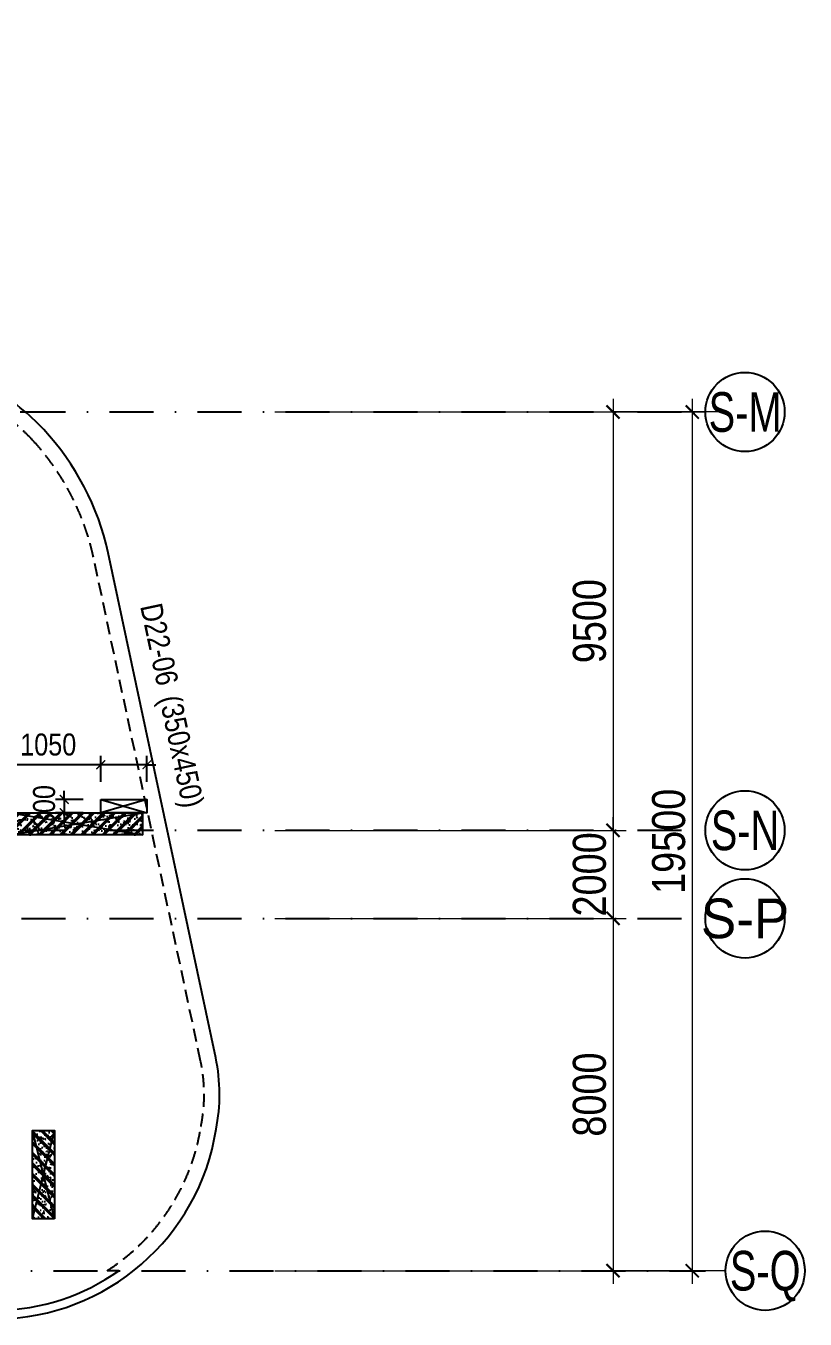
# Model space of a CAD drawing. Header units: millimetres. Extents: x -159515 to 1327256, y -225156 to 138737.
# Drawn here: x 540736 to 558444, y -33164 to -3796 of the extents above; entities that cross this region are included whole.
import ezdxf
from ezdxf.enums import TextEntityAlignment as Align

# ---------------------------------------------------------------- set-up
doc = ezdxf.new("R2010")
doc.units = ezdxf.units.MM
doc.header["$MEASUREMENT"] = 0
doc.linetypes.add('DASHDOT', pattern=[1, 0.5, -0.25, 0, -0.25])
doc.linetypes.add('DASHED', pattern=[4.5, 3, -1.5])
for name, color, linetype in [('AUDIT_I_220807103235-17', 50, 'Continuous'), ('ccu11-Khuat', 9, 'DASHED'), ('ccu11-Manh', 8, 'Continuous'), ('ccu11-Thay', 7, 'Continuous'), ('ccu12-Text', 31, 'Continuous'), ('KC2-DIM', 251, 'Continuous'), ('KT-Dim', 8, 'Continuous'), ('KT-Luoi truc South Tower', 8, 'DASHDOT'), ('Xref_ST_MBDV Cot vach 30.7.2022|Xref_ST_MBDV Cot vach 30.7.2022|Xref_ST_MBDV Cot vach 30.7.2022|Xref_ST_MBDV Cot vach 30.7.2022|A-GRID-SYM', 50, 'Continuous'), ('Xref_ST_MBDV Cot vach 30.7.2022|Xref_ST_MBDV Cot vach 30.7.2022|Xref_ST_MBDV Cot vach 30.7.2022|Xref_ST_MBDV Cot vach 30.7.2022|KC-Betong', 6, 'Continuous')]:
    doc.layers.add(name, color=color, linetype=linetype)
doc.layers.add('ccu12-Tencaukien', color=9, linetype='Continuous', lineweight=15)
doc.layers.add('KT-Kich thuoc', color=159, linetype='Continuous', lineweight=18)
doc.styles.add('Arial Narrow', font='ARIALN.TTF')
doc.styles.add('HBA-Text', font='GOTHIC.TTF')
doc.dimstyles.new('ccu12-200', dxfattribs={"dimscale": 200, "dimtxt": 2.5, "dimasz": 1, "dimexe": 1, "dimexo": 2, "dimgap": 1, "dimtad": 1, "dimdec": 0, "dimrnd": 5, "dimdsep": 46, "dimtxsty": 'Arial Narrow', "dimblk": 'ARCHTICK', "dimcen": -1, "dimdle": 1, "dimclrd": 256, "dimclre": 256, "dimclrt": 3, "dimadec": 0, "dimazin": 2, "dimtfac": 0.1, "dimtdec": 0, "dimtmove": 0, "dimatfit": 1, "dimldrblk": 'ARCHTICK', "dimfxl": 1, "dimtvp": 0.833333, "dimtolj": 1, "dimtzin": 12, "dimarcsym": 0})
doc.dimstyles.new('CCU_1-300', dxfattribs={"dimscale": 300, "dimtxt": 2.5, "dimasz": 1, "dimexe": 1, "dimexo": 2, "dimgap": 0.5, "dimtad": 1, "dimdec": 0, "dimdsep": 46, "dimtxsty": 'Arial Narrow', "dimblk": 'ARCHTICK', "dimcen": -1, "dimdle": 1, "dimclrd": 256, "dimclre": 256, "dimclrt": 3, "dimadec": 0, "dimazin": 2, "dimtfac": 0.1, "dimtdec": 0, "dimtix": 1, "dimtmove": 2, "dimatfit": 1, "dimfxl": 1, "dimtvp": 0.833333, "dimtolj": 1, "dimtzin": 12, "dimarcsym": 0})

# ---------------------------------------------------------------- blocks, each defined once
blk = doc.blocks.new('_ArchTick')
at = {"color": 0, "const_width": 0.15}
blk.add_lwpolyline([(-0.5, -0.5), (0.5, 0.5)], dxfattribs=at)
blk = doc.blocks.new('*D428')
at = {"layer": 'Defpoints', "color": 0, "transparency": 16777216}
for p in [(-265, 27070), (-265, 7570), (9819, 7570)]:
    blk.add_point(p, dxfattribs=at)
at = {"layer": 'KT-Kich thuoc', "lineweight": -2, "transparency": 16777216}
for p, q in [((9819, 27370), (9819, 7270)), ((335, 27070), (10119, 27070)), ((335, 7570), (10119, 7570))]:
    blk.add_line(p, q, dxfattribs=at)
at = {"layer": 'KT-Kich thuoc', "lineweight": -2, "transparency": 16777216, "xscale": 300, "yscale": 300, "zscale": 300}
for p, rotation in [((9819, 27070), 90), ((9819, 7570), 270)]:
    blk.add_blockref('_ArchTick', p, dxfattribs=dict(at, rotation=rotation))
at = {"layer": 'KT-Kich thuoc', "color": 3, "transparency": 16777216, "insert": (9286, 17320), "char_height": 750, "attachment_point": 5, "rotation": 90, "style": 'Arial Narrow'}
blk.add_mtext('\\A1;19500', dxfattribs=at)
blk = doc.blocks.new('*D417')
at = {"layer": 'Defpoints', "color": 0, "transparency": 16777216}
for p in [(-265, 15570), (-265, 7570), (8019, 7570)]:
    blk.add_point(p, dxfattribs=at)
at = {"layer": 'KT-Kich thuoc', "lineweight": -2, "transparency": 16777216}
for p, q in [((8019, 15870), (8019, 7270)), ((335, 15570), (8319, 15570)), ((335, 7570), (8319, 7570))]:
    blk.add_line(p, q, dxfattribs=at)
at = {"layer": 'KT-Kich thuoc', "lineweight": -2, "transparency": 16777216, "xscale": 300, "yscale": 300, "zscale": 300}
for p, rotation in [((8019, 15570), 90), ((8019, 7570), 270)]:
    blk.add_blockref('_ArchTick', p, dxfattribs=dict(at, rotation=rotation))
at = {"layer": 'KT-Kich thuoc', "color": 3, "transparency": 16777216, "insert": (7486, 11570), "char_height": 750, "attachment_point": 5, "rotation": 90, "style": 'Arial Narrow'}
blk.add_mtext('\\A1;8000', dxfattribs=at)
blk = doc.blocks.new('GRID-SYM-flat-83')
at = {"layer": 'Xref_ST_MBDV Cot vach 30.7.2022|Xref_ST_MBDV Cot vach 30.7.2022|Xref_ST_MBDV Cot vach 30.7.2022|Xref_ST_MBDV Cot vach 30.7.2022|A-GRID-SYM'}
blk.add_ellipse((0, 0, 0), major_axis=(-900, 5), ratio=1, dxfattribs=at)
at = {"layer": 'Xref_ST_MBDV Cot vach 30.7.2022|Xref_ST_MBDV Cot vach 30.7.2022|Xref_ST_MBDV Cot vach 30.7.2022|Xref_ST_MBDV Cot vach 30.7.2022|A-GRID-SYM', "style": 'HBA-Text'}
blk.add_attdef('GRID', text='', height=900, rotation=359.6303, dxfattribs=at).set_placement((0, 0, 0), align=Align.MIDDLE_CENTER)
blk = doc.blocks.new('GRID-SYM-flat-84')
at = {"layer": 'Xref_ST_MBDV Cot vach 30.7.2022|Xref_ST_MBDV Cot vach 30.7.2022|Xref_ST_MBDV Cot vach 30.7.2022|Xref_ST_MBDV Cot vach 30.7.2022|A-GRID-SYM'}
blk.add_ellipse((0, 0, 0), major_axis=(-900, 5), ratio=1, dxfattribs=at)
at = {"layer": 'Xref_ST_MBDV Cot vach 30.7.2022|Xref_ST_MBDV Cot vach 30.7.2022|Xref_ST_MBDV Cot vach 30.7.2022|Xref_ST_MBDV Cot vach 30.7.2022|A-GRID-SYM', "style": 'HBA-Text'}
blk.add_attdef('GRID', text='', height=900, rotation=359.6303, dxfattribs=at).set_placement((0, 0, 0), align=Align.MIDDLE_CENTER)
blk = doc.blocks.new('GRID-SYM-flat-85')
at = {"layer": 'Xref_ST_MBDV Cot vach 30.7.2022|Xref_ST_MBDV Cot vach 30.7.2022|Xref_ST_MBDV Cot vach 30.7.2022|Xref_ST_MBDV Cot vach 30.7.2022|A-GRID-SYM'}
blk.add_ellipse((0, 0, 0), major_axis=(-900, 5), ratio=1, dxfattribs=at)
at = {"layer": 'Xref_ST_MBDV Cot vach 30.7.2022|Xref_ST_MBDV Cot vach 30.7.2022|Xref_ST_MBDV Cot vach 30.7.2022|Xref_ST_MBDV Cot vach 30.7.2022|A-GRID-SYM', "style": 'HBA-Text'}
blk.add_attdef('GRID', text='', height=900, rotation=359.6303, dxfattribs=at).set_placement((0, 0, 0), align=Align.MIDDLE_CENTER)
blk = doc.blocks.new('GRID-SYM-flat-86')
at = {"layer": 'Xref_ST_MBDV Cot vach 30.7.2022|Xref_ST_MBDV Cot vach 30.7.2022|Xref_ST_MBDV Cot vach 30.7.2022|Xref_ST_MBDV Cot vach 30.7.2022|A-GRID-SYM'}
blk.add_ellipse((0, 0, 0), major_axis=(-900, 5), ratio=1, dxfattribs=at)
at = {"layer": 'Xref_ST_MBDV Cot vach 30.7.2022|Xref_ST_MBDV Cot vach 30.7.2022|Xref_ST_MBDV Cot vach 30.7.2022|Xref_ST_MBDV Cot vach 30.7.2022|A-GRID-SYM', "style": 'HBA-Text'}
blk.add_attdef('GRID', text='', height=900, rotation=359.6303, dxfattribs=at).set_placement((0, 0, 0), align=Align.MIDDLE_CENTER)
blk = doc.blocks.new('*D418')
at = {"layer": 'Defpoints', "color": 0, "transparency": 16777216}
for p in [(-265, 27070), (-265, 17570), (8019, 17570)]:
    blk.add_point(p, dxfattribs=at)
at = {"layer": 'KT-Kich thuoc', "lineweight": -2, "transparency": 16777216}
for p, q in [((8019, 27370), (8019, 17270)), ((335, 27070), (8319, 27070)), ((335, 17570), (8319, 17570))]:
    blk.add_line(p, q, dxfattribs=at)
at = {"layer": 'KT-Kich thuoc', "lineweight": -2, "transparency": 16777216, "xscale": 300, "yscale": 300, "zscale": 300}
for p, rotation in [((8019, 27070), 90), ((8019, 17570), 270)]:
    blk.add_blockref('_ArchTick', p, dxfattribs=dict(at, rotation=rotation))
at = {"layer": 'KT-Kich thuoc', "color": 3, "transparency": 16777216, "insert": (7486, 22320), "char_height": 750, "attachment_point": 5, "rotation": 90, "style": 'Arial Narrow'}
blk.add_mtext('\\A1;9500', dxfattribs=at)
blk = doc.blocks.new('*D419')
at = {"layer": 'Defpoints', "color": 0, "transparency": 16777216}
for p in [(-265, 17570), (-265, 15570), (8019, 15570)]:
    blk.add_point(p, dxfattribs=at)
at = {"layer": 'KT-Kich thuoc', "lineweight": -2, "transparency": 16777216}
for p, q in [((8019, 17570), (8019, 17870)), ((335, 17570), (8319, 17570)), ((8019, 17570), (8019, 15570)), ((335, 15570), (8319, 15570)), ((8019, 15570), (8019, 15270))]:
    blk.add_line(p, q, dxfattribs=at)
at = {"layer": 'KT-Kich thuoc', "lineweight": -2, "transparency": 16777216, "xscale": 300, "yscale": 300, "zscale": 300}
for p, rotation in [((8019, 17570), 270), ((8019, 15570), 90)]:
    blk.add_blockref('_ArchTick', p, dxfattribs=dict(at, rotation=rotation))
at = {"layer": 'KT-Kich thuoc', "color": 3, "transparency": 16777216, "insert": (7486, 16570), "char_height": 750, "attachment_point": 5, "rotation": 90, "style": 'Arial Narrow'}
blk.add_mtext('\\A1;2000', dxfattribs=at)
blk = doc.blocks.new('*D134')
at = {"layer": 'Defpoints', "color": 0, "transparency": 16777216}
for p in [(542437, -20575), (542437, -21364), (543487, -21364)]:
    blk.add_point(p, dxfattribs=at)
at = {"layer": 'KC2-DIM', "lineweight": -2, "transparency": 16777216}
for p, q in [((542437, -20964), (542437, -20375)), ((543487, -20964), (543487, -20375)), ((542437, -20575), (540452, -20575)), ((543487, -20575), (542437, -20575)), ((543487, -20575), (543687, -20575))]:
    blk.add_line(p, q, dxfattribs=at)
at = {"layer": 'KC2-DIM', "lineweight": -2, "transparency": 16777216, "xscale": 200, "yscale": 200, "zscale": 200}
blk.add_blockref('_ArchTick', (542437, -20575), dxfattribs=at)
at = {"layer": 'KC2-DIM', "lineweight": -2, "transparency": 16777216, "xscale": 200, "yscale": 200, "zscale": 200, "rotation": 180}
blk.add_blockref('_ArchTick', (543487, -20575), dxfattribs=at)
at = {"layer": 'KC2-DIM', "color": 3, "transparency": 16777216, "insert": (541244, -20119), "char_height": 500, "attachment_point": 5, "style": 'Arial Narrow'}
blk.add_mtext('\\A1;1050', dxfattribs=at)
blk = doc.blocks.new('*D135')
at = {"layer": 'Defpoints', "color": 0, "transparency": 16777216}
for p in [(542437, -21364), (541608, -21664), (542437, -21664, 0)]:
    blk.add_point(p, dxfattribs=at)
at = {"layer": 'KC2-DIM', "lineweight": -2, "transparency": 16777216}
for p, q in [((542037, -21364), (541408, -21364)), ((541608, -21364), (541608, -21164)), ((541608, -21364), (541608, -21664)), ((542037, -21664), (541408, -21664)), ((541608, -21664), (541608, -21864))]:
    blk.add_line(p, q, dxfattribs=at)
at = {"layer": 'KC2-DIM', "lineweight": -2, "transparency": 16777216, "xscale": 200, "yscale": 200, "zscale": 200}
for p, rotation in [((541608, -21364), 270), ((541608, -21664), 90)]:
    blk.add_blockref('_ArchTick', p, dxfattribs=dict(at, rotation=rotation))
at = {"layer": 'KC2-DIM', "color": 3, "transparency": 16777216, "insert": (541152, -21514), "char_height": 500, "attachment_point": 5, "rotation": 90, "style": 'Arial Narrow'}
blk.add_mtext('\\A1;300', dxfattribs=at)
blk = doc.blocks.new('*U192')
at = {"layer": 'ccu12-Tencaukien', "color": 8, "ltscale": 10000}
blk.add_line((361, -155), (354, -155), dxfattribs=at)
at = {"layer": 'ccu12-Text', "color": 2, "style": 'Arial Narrow', "width": 0.8}
blk.add_attdef('SH', text='', height=300, dxfattribs=at).set_placement((276, 6), align=Align.BOTTOM_RIGHT)
at = {"layer": 'ccu12-Text', "color": 31, "style": 'Arial Narrow', "width": 0.8}
for tag, p in [('(', (508, -75)), ('KT', (633, -75)), (')', (963, -75))]:
    blk.add_attdef(tag, text='', height=250, dxfattribs=at).set_placement(p, align=Align.BOTTOM_LEFT)
blk = doc.blocks.new('*U950')
h = blk.add_hatch()
h.set_pattern_fill('VATLIEU04', color=250, scale=40, style=0, pattern_type=2)
h.set_pattern_definition([(50, (-450, 3050), (286.904, -25.101), [30, -330]), (355, (-450, 3050), (-55.5, 300.877), [24, -264]), (100.451, (-426.1, 3047.9), (231.404, 275.776), [25.496, -280.457]), (46.184, (-450, 3130), (426.896, -66.208), [45, -495]), (96.636, (-414.43, 3124.5), (373.865, 389.647), [38.244, -420.685]), (351.184, (-450, 3130), (373.865, 389.65), [36, -396]), (21, (-410, 3110), (238.763, -161.048), [30, -330]), (326, (-410, 3110), (97.326, 290.06), [24, -264]), (71.451, (-390.1, 3096.58), (336.09, 129.012), [25.496, -280.457]), (37.5, (-450, 3050), (4.864, 133.1575), [0, -260.8, 0, -268, 0, -265]), (7.5, (-450, 3050), (105.228, 157.7647), [0, -152.8, 0, -254.8, 0, -101]), (327.5, (-539.2, 3050), (213.529, -9.022), [0, -100, 0, -312, 0, -414]), (317.5, (-579.2, 3050), (233.274, 40.042), [0, -130, 0, -207.2, 0, -294]), (45, (-450, 3050), (-120.208, 120.208), []), (45, (-450, 3099), (-120.208, 120.208), [])])
h.paths.add_polyline_path([(-475, -475), (25, -475), (25, 2525), (-475, 2525)])
at = {"color": 6, "ltscale": 0.25}
blk.add_lwpolyline([(-475, -475), (25, -475), (25, 2525), (-475, 2525)], close=True, dxfattribs=at)
at = {"layer": 'Defpoints', "linetype": 'ByBlock', "ltscale": 30}
for p, q in [((25, -475), (-475, 2525)), ((-475, -475), (25, 2525))]:
    blk.add_line(p, q, dxfattribs=at)
blk = doc.blocks.new('*U48')
h = blk.add_hatch()
h.set_pattern_fill('VATLIEU04', color=250, scale=40, style=0, pattern_type=2)
h.set_pattern_definition([(50, (-450, 2050), (286.904, -25.1), [30, -330]), (355, (-450, 2050), (-55.5, 300.877), [24, -264]), (100.451, (-426.1, 2047.9), (231.404, 275.776), [25.496, -280.457]), (46.184, (-450, 2130), (426.896, -66.208), [45, -495]), (96.636, (-414.43, 2124.5), (373.865, 389.65), [38.244, -420.685]), (351.184, (-450, 2130), (373.865, 389.65), [36, -396]), (21, (-410, 2110), (238.763, -161.048), [30, -330]), (326, (-410, 2110), (97.326, 290.06), [24, -264]), (71.451, (-390.1, 2096.58), (336.09, 129.012), [25.496, -280.457]), (37.5, (-450, 2050), (4.864, 133.1575), [0, -260.8, 0, -268, 0, -265]), (7.5, (-450, 2050), (105.228, 157.765), [0, -152.8, 0, -254.8, 0, -101]), (327.5, (-539.2, 2050), (213.529, -9.022), [0, -100, 0, -312, 0, -414]), (317.5, (-579.2, 2050), (233.274, 40.042), [0, -130, 0, -207.2, 0, -294]), (45, (-450, 2050), (-120.208, 120.208), []), (45, (-450, 2099), (-120.208, 120.208), [])])
h.paths.add_polyline_path([(-475, -475), (25, -475), (25, 1525), (-475, 1525)])
at = {"color": 6, "ltscale": 0.25}
blk.add_lwpolyline([(-475, -475), (25, -475), (25, 1525), (-475, 1525)], close=True, dxfattribs=at)
at = {"layer": 'Defpoints', "linetype": 'ByBlock', "ltscale": 30}
for p, q in [((25, -475), (-475, 1525)), ((-475, -475), (25, 1525))]:
    blk.add_line(p, q, dxfattribs=at)
blk = doc.blocks.new('MBCV-T22')
at = {"layer": 'Xref_ST_MBDV Cot vach 30.7.2022|Xref_ST_MBDV Cot vach 30.7.2022|Xref_ST_MBDV Cot vach 30.7.2022|Xref_ST_MBDV Cot vach 30.7.2022|KC-Betong', "linetype": 'ByBlock', "xscale": -1, "rotation": 270}
blk.add_blockref('*U950', (875, -7775, 0), dxfattribs=at)
at = {"layer": 'Xref_ST_MBDV Cot vach 30.7.2022|Xref_ST_MBDV Cot vach 30.7.2022|Xref_ST_MBDV Cot vach 30.7.2022|Xref_ST_MBDV Cot vach 30.7.2022|KC-Betong', "linetype": 'ByBlock', "xscale": -1}
blk.add_blockref('*U48', (925, -16495), dxfattribs=at)
blk = doc.blocks.new('mbkc-t22')
at = {"elevation": 0}
for points in [[(-26286, 27544), (-26287, 27544), (-28875, 34908, 0.338337), (-32749, 36444), (-62185, 26289, 0.459457), (-64225, 21139), (-55456, 6813, 0.279689), (-50490, 5781), (-27772, 13619, 0.204279), (-27706, 13740), (-27482, 14770, -0.275412), (-26755, 15571), (-22342, 17089, -0.414195), (-21181, 16524), (-12852, -7567, 0.319754), (-8032, -11000), (37106, -11000, 0.36531), (42072, -6689, 0.102434), (42063, -5068), (39621, 6403, 0.132611), (38155, 9202, 0.066499), (37024, 10116, 0.137615), (34943, 10700), (9300, 10700)], [(-53502, 5908, 0.161195), (-50556, 5970), (-27901, 13786), (-27678, 14811, -0.274307), (-26816, 15761), (-22407, 17278, -0.414153), (-20992, 16589), (-12663, -7501, 0.319754), (-8032, -10800), (37104, -10800, 0.151467), (39864, -9900)], [(-53502, 5908, 0.161195), (-50556, 5970), (-27901, 13786), (-27678, 14811, -0.274307), (-26816, 15761), (-22407, 17278, -0.414153), (-20992, 16589), (-12663, -7501, 0.319754), (-8032, -10800), (37104, -10800, 0.151467), (39864, -9900, 0.151467)]]:
    blk.add_lwpolyline(points, format="xyb", dxfattribs=at)
at = {"layer": 'ccu11-Khuat', "ltscale": 100, "elevation": 0}
blk.add_lwpolyline([(39864, -9900), (39595, -9900, 0.215007), (41727, -6628, 0.102955), (41720, -5140), (39279, 6329, 0.132448), (37900, 8963, 0.047218), (37170, 9600), (37736, 9600)], format="xyb", dxfattribs=at)
at = {"layer": 'ccu11-Manh'}
for p, q in [((39450, 800), (40500, 500)), ((40500, 800), (39450, 500))]:
    blk.add_line(p, q, dxfattribs=at)
at = {"layer": 'ccu11-Thay', "elevation": 0}
blk.add_lwpolyline([(39450, 800), (40500, 800), (40500, 500), (39450, 500), (39450, 800)], dxfattribs=at)
blk.add_blockref('MBCV-T22', (37000, 8250))
blk = doc.blocks.new('Asix South Tower')
at = {"layer": 'KT-Kich thuoc'}
for p, q in [((10576.4, 27070.4), (8018.8, 27070.4)), ((10576.4, 7570.4), (8018.8, 7570.4))]:
    blk.add_line(p, q, dxfattribs=at)
at = {"layer": 'KT-Luoi truc South Tower', "ltscale": 2000}
for p, q in [((-49426.2, 27070.4), (10118.8, 27070.4)), ((-49426.2, 17570.4), (10118.8, 17570.4)), ((-49426.2, 15570.4), (10118.8, 15570.4)), ((-52698.1, 7570.4), (10118.8, 7570.4))]:
    blk.add_line(p, q, dxfattribs=at)
at = {"layer": 'KT-Dim'}
ref = blk.add_blockref('GRID-SYM-flat-83', (11018.8, 27070, 0), dxfattribs=dict(at, rotation=0.325197994598278))
ref.add_attrib('GRID', 'S-M', dxfattribs={"layer": 'AUDIT_I_220807103235-17', "height": 900, "style": 'HBA-Text', "width": 0.75}).set_placement((11018.8, 27070, 0), align=Align.MIDDLE_CENTER)
ref = blk.add_blockref('GRID-SYM-flat-84', (11018.8, 17570.1, 0), dxfattribs=dict(at, rotation=0.325197994598278))
ref.add_attrib('GRID', 'S-N', dxfattribs={"layer": 'AUDIT_I_220807103235-17', "height": 900, "style": 'HBA-Text', "width": 0.75}).set_placement((11018.8, 17570.1, 0), align=Align.MIDDLE_CENTER)
ref = blk.add_blockref('GRID-SYM-flat-85', (11018.8, 15570.1, 0), dxfattribs=dict(at, rotation=0.325197994598278))
ref.add_attrib('GRID', 'S-P', dxfattribs={"layer": 'AUDIT_I_220807103235-17', "height": 900, "rotation": 359.95545, "style": 'HBA-Text'}).set_placement((11018.8, 15570.1, 0), align=Align.MIDDLE_CENTER)
ref = blk.add_blockref('GRID-SYM-flat-86', (11476.4, 7570.1, 0), dxfattribs=dict(at, rotation=0.325197994598278))
ref.add_attrib('GRID', 'S-Q', dxfattribs={"layer": 'AUDIT_I_220807103235-17', "height": 900, "style": 'HBA-Text', "width": 0.75}).set_placement((11476.4, 7570.1, 0), align=Align.MIDDLE_CENTER)
at = {"layer": 'KT-Kich thuoc'}
for base, p1, p2, picture, middle in [((9818.8, 7570.4), (-265.4, 27070.4), (-265.4, 7570.4), '*D428', (9285.9, 17320.4)), ((8018.8, 17570.4), (-265.4, 27070.4), (-265.4, 17570.4), '*D418', (7485.9, 22320.4)), ((8018.8, 15570.4), (-265.4, 17570.4), (-265.4, 15570.4), '*D419', (7485.9, 16570.4)), ((8018.8, 7570.4), (-265.4, 15570.4), (-265.4, 7570.4), '*D417', (7485.9, 11570.4))]:
    dim = blk.add_linear_dim(base=base, p1=p1, p2=p2, angle=90, dimstyle='CCU_1-300', dxfattribs=at)
    dim.commit()
    dim.dimension.update_dxf_attribs({"geometry": picture, "text_midpoint": middle})

msp = doc.modelspace()

# ---------------------------------------------------------------- block references
msp.add_blockref('mbkc-t22', (502987.2, -22163.9))
at = {"layer": 'ccu12-Tencaukien', "extrusion": (-8.67117e-07, -6.3318e-07, 1)}
ref = msp.add_blockref('*U192', (543460.8, -19100, -0.5), dxfattribs=dict(at, xscale=1.815893337873055, yscale=1.815893337873055, zscale=1.815893337873055, rotation=261.5513052494432))
ref.add_attrib('KT', '(350x450)', dxfattribs={"color": 31, "extrusion": (-8.67117e-07, -6.3318e-07, 1), "height": 500, "rotation": 282.01437, "style": 'Arial Narrow'}).set_placement((543619.1, -19092.8, -0.5), align=Align.BOTTOM_LEFT)
ref.add_attrib('SH', 'D22-06', dxfattribs={"color": 2, "extrusion": (-8.67117e-07, -6.3318e-07, 1), "height": 500, "rotation": 282.01437, "style": 'Arial Narrow'}).set_placement((543574.7, -18841.6, -0.5), align=Align.BOTTOM_RIGHT)
at = {"layer": 'KT-Kich thuoc'}
msp.add_blockref('Asix South Tower', (546059.8, -39634.4), dxfattribs=at)

# ---------------------------------------------------------------- dimensions: what is measured, and where the dimension line sits
at = {"layer": 'KC2-DIM'}
dim = msp.add_linear_dim(base=(542436.7, -20574.6), p1=(543486.7, -21363.8), p2=(542436.7, -21363.8), dimstyle='ccu12-200', override={"dimzin": 0}, dxfattribs=at)
dim.commit()
dim.dimension.update_dxf_attribs({"geometry": '*D134', "text_midpoint": (541244.5, -20119.3)})
dim = msp.add_linear_dim(base=(541607.6, -21663.9), p1=(542436.7, -21363.8), p2=(542436.7, -21663.9, 0), angle=90, dimstyle='ccu12-200', override={"dimzin": 0}, dxfattribs=at)
dim.commit()
dim.dimension.update_dxf_attribs({"geometry": '*D135', "text_midpoint": (541607.6, -21513.8), "dimtype": 160})

doc.saveas('drawing.dxf')
